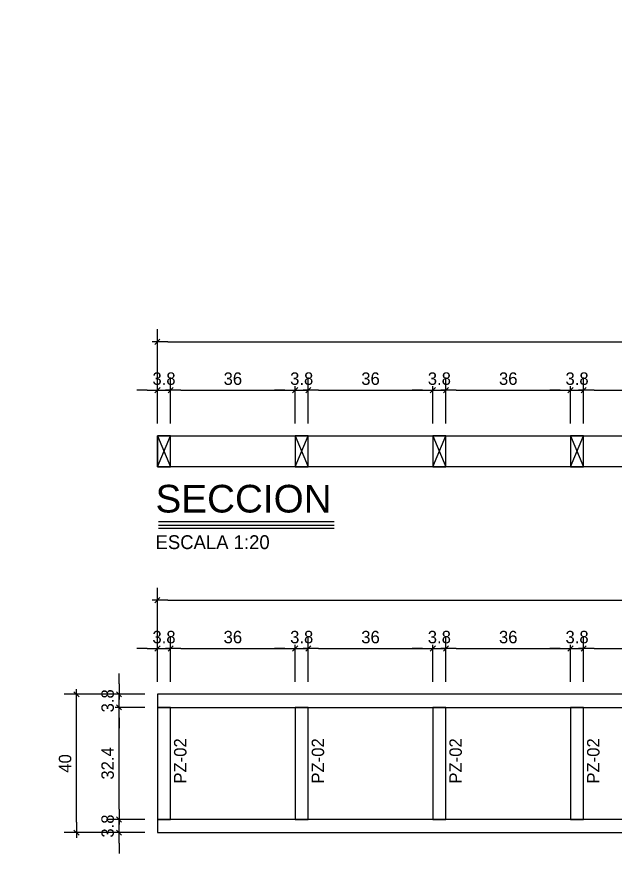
# Model space of a CAD drawing. Header units: millimetres. Extents: x 19458 to 19801, y 4351 to 4752.
# Drawn here: x 19594.69 to 19596.422, y 4507.241 to 4509.701 of the extents above; entities that cross this region are included whole.
import ezdxf
from ezdxf.enums import TextEntityAlignment as Align

# ---------------------------------------------------------------- set-up
doc = ezdxf.new("R2010")
doc.units = ezdxf.units.MM
for name, color, linetype in [('0 @ 0.2', 7, 'Continuous'), ('cotas', 1, 'Continuous'), ('cotas @ 200', 1, 'Continuous'), ('PANELES PARED', 2, 'Continuous'), ('TEXTO @ 0.2', 2, 'Continuous'), ('TEXTOS TITULOS @ 0.2', 3, 'Continuous')]:
    doc.layers.add(name, color=color, linetype=linetype)
doc.styles.add('century gothic', font='GOTHIC.TTF')
doc.styles.add('NOTAS', font='GOTHIC.TTF')
doc.styles.add('SMCtitulos', font='sanss___.ttf')
doc.dimstyles.new('ANOTATIVE 100 SMCONSTRUCCIONES', dxfattribs={"dimscale": 0, "dimtxt": 0.18, "dimasz": 0.15, "dimexe": 0.18, "dimexo": 0.09, "dimgap": 0.1, "dimtad": 1, "dimzin": 0, "dimdsep": 46, "dimtxsty": 'century gothic', "dimblk1": 'FLECHA1', "dimblk2": 'FLECHA1', "dimsah": 1, "dimcen": 0.18, "dimdle": 0.075, "dimclrd": 1, "dimclre": 1, "dimclrt": 2, "dimaunit": 1, "dimadec": 0, "dimazin": 0, "dimtfac": 0.75, "dimtix": 1, "dimtmove": 2, "dimatfit": 3, "dimfxl": 0.09, "dimtvp": 1.5, "dimtfill": 1, "dimtolj": 1, "dimtzin": 0, "dimarcsym": 0})
doc.dimstyles.new('ANOTATIVE CM SMCONSTRUCCIONES', dxfattribs={"dimscale": 0, "dimtxt": 0.18, "dimasz": 0.15, "dimexe": 0.18, "dimexo": 0.18, "dimgap": 0.07, "dimtad": 1, "dimdec": 1, "dimlfac": 100, "dimdsep": 46, "dimtxsty": 'century gothic', "dimblk1": 'FLECHA1', "dimblk2": 'FLECHA1', "dimsah": 1, "dimcen": 0.18, "dimdle": 0.075, "dimclrd": 1, "dimclre": 1, "dimclrt": 2, "dimaunit": 1, "dimadec": 0, "dimazin": 2, "dimtfac": 0.75, "dimtdec": 1, "dimtix": 1, "dimtmove": 2, "dimatfit": 3, "dimfxl": 0.09, "dimtvp": 1.5, "dimtfill": 1, "dimtolj": 1, "dimtzin": 0, "dimarcsym": 0})

# ---------------------------------------------------------------- blocks, each defined once
blk = doc.blocks.new('FLECHA1')
at = {"color": 4}
blk.add_line((-0.246176, -0.248081), (0.248081, 0.25), dxfattribs=at)
at = {"color": 1}
blk.add_line((-1, 0), (0.496162, 0), dxfattribs=at)
blk = doc.blocks.new('*D1758')
at = {"layer": 'cotas', "color": 1, "lineweight": -2, "transparency": 16777216}
for p, q in [((19614.326, 4580.8448), (19614.326, 4610.8448)), ((19597.9836, 4550.8448), (19578.326, 4550.8448)), ((19614.326, 4548.4298), (19614.326, 4550.8448)), ((19597.5339, 4548.4298), (19578.326, 4548.4298)), ((19614.326, 4518.4298), (19614.326, 4488.4298))]:
    blk.add_line(p, q, dxfattribs=at)
at = {"layer": 'Defpoints', "color": 0, "transparency": 16777216}
for p in [(19614.326, 4550.8448), (19615.9836, 4550.8448), (19615.5339, 4548.4298)]:
    blk.add_point(p, dxfattribs=at)
at = {"layer": 'cotas', "color": 1, "lineweight": -2, "transparency": 16777216, "xscale": 30, "yscale": 30, "zscale": 30}
for p, rotation in [((19614.326, 4550.8448), 270), ((19614.326, 4548.4298), 90)]:
    blk.add_blockref('FLECHA1', p, dxfattribs=dict(at, rotation=rotation))
at = {"layer": 'cotas', "color": 2, "transparency": 16777216, "insert": (19575.5307, 4549.6373), "char_height": 36, "attachment_point": 5, "rotation": 90, "style": 'century gothic', "bg_fill": 3, "box_fill_scale": 1.1, "bg_fill_color": 256, "bg_fill_true_color": 13158600, "bg_fill_transparency": 0}
blk.add_mtext('\\A1;2.42', dxfattribs=at)
blk = doc.blocks.new('PL3')
at = {"layer": 'PANELES PARED'}
for points in [[(19461.2244, 4500.8295), (19461.2244, 4500.7915), (19464.0494, 4500.7915), (19464.0494, 4500.8295)], [(19461.2624, 4500.7915), (19461.2244, 4500.7915), (19461.2244, 4500.4675), (19461.2624, 4500.4675)], [(19461.6606, 4500.7915), (19461.6226, 4500.7915), (19461.6226, 4500.4675), (19461.6606, 4500.4675)], [(19462.0587, 4500.7915), (19462.0207, 4500.7915), (19462.0207, 4500.4675), (19462.0587, 4500.4675)], [(19462.4569, 4500.7915), (19462.4189, 4500.7915), (19462.4189, 4500.4675), (19462.4569, 4500.4675)], [(19462.855, 4500.7915), (19462.817, 4500.7915), (19462.817, 4500.4675), (19462.855, 4500.4675)], [(19463.2531, 4500.7915), (19463.2151, 4500.7915), (19463.2151, 4500.4675), (19463.2531, 4500.4675)], [(19463.6513, 4500.7915), (19463.6133, 4500.7915), (19463.6133, 4500.4675), (19463.6513, 4500.4675)], [(19464.0494, 4500.7915), (19464.0114, 4500.7915), (19464.0114, 4500.4675), (19464.0494, 4500.4675)], [(19461.2244, 4500.4675), (19461.2244, 4500.4295), (19464.0494, 4500.4295), (19464.0494, 4500.4675)]]:
    blk.add_lwpolyline(points, close=True, dxfattribs=at)
blk = doc.blocks.new('*D1278')
at = {"color": 1, "lineweight": -2, "transparency": 16777216}
for p, q in [((19594.9851, 4507.4111), (19594.9851, 4507.4411)), ((19595.0601, 4507.3811), (19594.9491, 4507.3811)), ((19594.9851, 4507.3431), (19594.9851, 4507.3811)), ((19595.0601, 4507.3431), (19594.9491, 4507.3431)), ((19594.9851, 4507.3131), (19594.9851, 4507.2831))]:
    blk.add_line(p, q, dxfattribs=at)
at = {"layer": 'Defpoints', "color": 0, "transparency": 16777216}
for p in [(19595.0961, 4507.3811), (19595.0961, 4507.3431)]:
    blk.add_point(p, dxfattribs=at)
at = {"color": 1, "lineweight": -2, "transparency": 16777216, "xscale": 0.03, "yscale": 0.03, "zscale": 0.03}
for p, rotation in [((19594.9851, 4507.3811), 270), ((19594.9851, 4507.3431), 90)]:
    blk.add_blockref('FLECHA1', p, dxfattribs=dict(at, rotation=rotation))
at = {"color": 2, "transparency": 16777216, "insert": (19594.9522, 4507.3621), "char_height": 0.036, "attachment_point": 5, "rotation": 90, "style": 'century gothic', "bg_fill": 3, "box_fill_scale": 1.1, "bg_fill_color": 256, "bg_fill_true_color": 13158600, "bg_fill_transparency": 0}
blk.add_mtext('\\A1;3.8', dxfattribs=at)
at = {"layer": 'Defpoints', "color": 0, "transparency": 16777216}
blk.add_point((19594.9851, 4507.3811), dxfattribs=at)
blk = doc.blocks.new('*D1279')
at = {"color": 1, "lineweight": -2, "transparency": 16777216}
for p, q in [((19595.0601, 4507.7051), (19594.9491, 4507.7051)), ((19594.9851, 4507.4111), (19594.9851, 4507.6751)), ((19595.0601, 4507.3811), (19594.9491, 4507.3811))]:
    blk.add_line(p, q, dxfattribs=at)
at = {"layer": 'Defpoints', "color": 0, "transparency": 16777216}
for p in [(19594.9851, 4507.7051), (19595.0961, 4507.7051), (19595.0961, 4507.3811)]:
    blk.add_point(p, dxfattribs=at)
at = {"color": 1, "lineweight": -2, "transparency": 16777216, "xscale": 0.03, "yscale": 0.03, "zscale": 0.03}
for p, rotation in [((19594.9851, 4507.7051), 90), ((19594.9851, 4507.3811), 270)]:
    blk.add_blockref('FLECHA1', p, dxfattribs=dict(at, rotation=rotation))
at = {"color": 2, "transparency": 16777216, "insert": (19594.9522, 4507.5431), "char_height": 0.036, "attachment_point": 5, "rotation": 90, "style": 'century gothic', "bg_fill": 3, "box_fill_scale": 1.1, "bg_fill_color": 256, "bg_fill_true_color": 13158600, "bg_fill_transparency": 0}
blk.add_mtext('\\A1;32.4', dxfattribs=at)
blk = doc.blocks.new('*D1280')
at = {"color": 1, "lineweight": -2, "transparency": 16777216}
for p, q in [((19594.9851, 4507.7731), (19594.9851, 4507.8031)), ((19595.0601, 4507.7431), (19594.9491, 4507.7431)), ((19594.9851, 4507.7051), (19594.9851, 4507.7431)), ((19595.0601, 4507.7051), (19594.9491, 4507.7051)), ((19594.9851, 4507.6751), (19594.9851, 4507.6451))]:
    blk.add_line(p, q, dxfattribs=at)
at = {"layer": 'Defpoints', "color": 0, "transparency": 16777216}
for p in [(19595.0961, 4507.7431), (19595.0961, 4507.7051)]:
    blk.add_point(p, dxfattribs=at)
at = {"color": 1, "lineweight": -2, "transparency": 16777216, "xscale": 0.03, "yscale": 0.03, "zscale": 0.03}
for p, rotation in [((19594.9851, 4507.7431), 270), ((19594.9851, 4507.7051), 90)]:
    blk.add_blockref('FLECHA1', p, dxfattribs=dict(at, rotation=rotation))
at = {"color": 2, "transparency": 16777216, "insert": (19594.9522, 4507.7241), "char_height": 0.036, "attachment_point": 5, "rotation": 90, "style": 'century gothic', "bg_fill": 3, "box_fill_scale": 1.1, "bg_fill_color": 256, "bg_fill_true_color": 13158600, "bg_fill_transparency": 0}
blk.add_mtext('\\A1;3.8', dxfattribs=at)
at = {"layer": 'Defpoints', "color": 0, "transparency": 16777216}
blk.add_point((19594.9851, 4507.7431), dxfattribs=at)
blk = doc.blocks.new('*D1281')
at = {"color": 1, "lineweight": -2, "transparency": 16777216}
for p, q in [((19595.0601, 4507.7431), (19594.826, 4507.7431)), ((19594.862, 4507.3731), (19594.862, 4507.7131)), ((19595.0601, 4507.3431), (19594.826, 4507.3431))]:
    blk.add_line(p, q, dxfattribs=at)
at = {"layer": 'Defpoints', "color": 0, "transparency": 16777216}
for p in [(19594.862, 4507.7431), (19595.0961, 4507.7431), (19595.0961, 4507.3431)]:
    blk.add_point(p, dxfattribs=at)
at = {"color": 1, "lineweight": -2, "transparency": 16777216, "xscale": 0.03, "yscale": 0.03, "zscale": 0.03}
for p, rotation in [((19594.862, 4507.7431), 90), ((19594.862, 4507.3431), 270)]:
    blk.add_blockref('FLECHA1', p, dxfattribs=dict(at, rotation=rotation))
at = {"color": 2, "transparency": 16777216, "insert": (19594.8291, 4507.5431), "char_height": 0.036, "attachment_point": 5, "rotation": 90, "style": 'century gothic', "bg_fill": 3, "box_fill_scale": 1.1, "bg_fill_color": 256, "bg_fill_true_color": 13158600, "bg_fill_transparency": 0}
blk.add_mtext('\\A1;40', dxfattribs=at)
blk = doc.blocks.new('*D1282')
at = {"color": 1, "lineweight": -2, "transparency": 16777216}
for p, q in [((19595.0961, 4507.7791), (19595.0961, 4507.9113)), ((19595.1341, 4507.7791), (19595.1341, 4507.9113)), ((19595.0661, 4507.8753), (19595.0361, 4507.8753)), ((19595.0961, 4507.8753), (19595.1341, 4507.8753)), ((19595.1641, 4507.8753), (19595.1941, 4507.8753))]:
    blk.add_line(p, q, dxfattribs=at)
at = {"layer": 'Defpoints', "color": 0, "transparency": 16777216}
for p in [(19595.0961, 4507.7431), (19595.1341, 4507.7431)]:
    blk.add_point(p, dxfattribs=at)
at = {"color": 1, "lineweight": -2, "transparency": 16777216, "xscale": 0.03, "yscale": 0.03, "zscale": 0.03}
blk.add_blockref('FLECHA1', (19595.0961, 4507.8753), dxfattribs=at)
at = {"color": 1, "lineweight": -2, "transparency": 16777216, "xscale": 0.03, "yscale": 0.03, "zscale": 0.03, "rotation": 180}
blk.add_blockref('FLECHA1', (19595.1341, 4507.8753), dxfattribs=at)
at = {"color": 2, "transparency": 16777216, "insert": (19595.1151, 4507.9082), "char_height": 0.036, "attachment_point": 5, "style": 'century gothic', "bg_fill": 3, "box_fill_scale": 1.1, "bg_fill_color": 256, "bg_fill_true_color": 13158600, "bg_fill_transparency": 0}
blk.add_mtext('\\A1;3.8', dxfattribs=at)
at = {"layer": 'Defpoints', "color": 0, "transparency": 16777216}
blk.add_point((19595.1341, 4507.8753), dxfattribs=at)
blk = doc.blocks.new('*D1284')
at = {"color": 1, "lineweight": -2, "transparency": 16777216}
for p, q in [((19595.0961, 4507.7791), (19595.0961, 4508.051)), ((19597.9211, 4507.7791), (19597.9211, 4508.051)), ((19595.1261, 4508.015), (19597.8911, 4508.015))]:
    blk.add_line(p, q, dxfattribs=at)
at = {"layer": 'Defpoints', "color": 0, "transparency": 16777216}
for p in [(19597.9211, 4508.015), (19595.0961, 4507.7431), (19597.9211, 4507.7431)]:
    blk.add_point(p, dxfattribs=at)
at = {"color": 1, "lineweight": -2, "transparency": 16777216, "xscale": 0.03, "yscale": 0.03, "zscale": 0.03, "rotation": 180}
blk.add_blockref('FLECHA1', (19595.0961, 4508.015), dxfattribs=at)
at = {"color": 1, "lineweight": -2, "transparency": 16777216, "xscale": 0.03, "yscale": 0.03, "zscale": 0.03}
blk.add_blockref('FLECHA1', (19597.9211, 4508.015), dxfattribs=at)
at = {"color": 2, "transparency": 16777216, "insert": (19596.5086, 4508.0479), "char_height": 0.036, "attachment_point": 5, "style": 'century gothic', "bg_fill": 3, "box_fill_scale": 1.1, "bg_fill_color": 256, "bg_fill_true_color": 13158600, "bg_fill_transparency": 0}
blk.add_mtext('\\A1;282.5', dxfattribs=at)
blk = doc.blocks.new('*D1290')
at = {"color": 1, "lineweight": -2, "transparency": 16777216}
for p, q in [((19595.1341, 4507.7791), (19595.1341, 4507.9113)), ((19595.4943, 4507.7791), (19595.4943, 4507.9113)), ((19595.1641, 4507.8753), (19595.4643, 4507.8753))]:
    blk.add_line(p, q, dxfattribs=at)
at = {"layer": 'Defpoints', "color": 0, "transparency": 16777216}
for p in [(19595.4943, 4507.8753), (19595.1341, 4507.7431), (19595.4943, 4507.7431)]:
    blk.add_point(p, dxfattribs=at)
at = {"color": 1, "lineweight": -2, "transparency": 16777216, "xscale": 0.03, "yscale": 0.03, "zscale": 0.03, "rotation": 180}
blk.add_blockref('FLECHA1', (19595.1341, 4507.8753), dxfattribs=at)
at = {"color": 1, "lineweight": -2, "transparency": 16777216, "xscale": 0.03, "yscale": 0.03, "zscale": 0.03}
blk.add_blockref('FLECHA1', (19595.4943, 4507.8753), dxfattribs=at)
at = {"color": 2, "transparency": 16777216, "insert": (19595.3142, 4507.9082), "char_height": 0.036, "attachment_point": 5, "style": 'century gothic', "bg_fill": 3, "box_fill_scale": 1.1, "bg_fill_color": 256, "bg_fill_true_color": 13158600, "bg_fill_transparency": 0}
blk.add_mtext('\\A1;36', dxfattribs=at)
blk = doc.blocks.new('*D1291')
at = {"color": 1, "lineweight": -2, "transparency": 16777216}
for p, q in [((19595.4943, 4507.7791), (19595.4943, 4507.9113)), ((19595.5323, 4507.7791), (19595.5323, 4507.9113)), ((19595.4643, 4507.8753), (19595.4343, 4507.8753)), ((19595.4943, 4507.8753), (19595.5323, 4507.8753)), ((19595.5623, 4507.8753), (19595.5923, 4507.8753))]:
    blk.add_line(p, q, dxfattribs=at)
at = {"layer": 'Defpoints', "color": 0, "transparency": 16777216}
for p in [(19595.4943, 4507.7431), (19595.5323, 4507.7431)]:
    blk.add_point(p, dxfattribs=at)
at = {"color": 1, "lineweight": -2, "transparency": 16777216, "xscale": 0.03, "yscale": 0.03, "zscale": 0.03}
blk.add_blockref('FLECHA1', (19595.4943, 4507.8753), dxfattribs=at)
at = {"color": 1, "lineweight": -2, "transparency": 16777216, "xscale": 0.03, "yscale": 0.03, "zscale": 0.03, "rotation": 180}
blk.add_blockref('FLECHA1', (19595.5323, 4507.8753), dxfattribs=at)
at = {"color": 2, "transparency": 16777216, "insert": (19595.5133, 4507.9082), "char_height": 0.036, "attachment_point": 5, "style": 'century gothic', "bg_fill": 3, "box_fill_scale": 1.1, "bg_fill_color": 256, "bg_fill_true_color": 13158600, "bg_fill_transparency": 0}
blk.add_mtext('\\A1;3.8', dxfattribs=at)
at = {"layer": 'Defpoints', "color": 0, "transparency": 16777216}
blk.add_point((19595.5323, 4507.8753), dxfattribs=at)
blk = doc.blocks.new('*D1292')
at = {"color": 1, "lineweight": -2, "transparency": 16777216}
for p, q in [((19595.5323, 4507.7791), (19595.5323, 4507.9113)), ((19595.8924, 4507.7791), (19595.8924, 4507.9113)), ((19595.5623, 4507.8753), (19595.8624, 4507.8753))]:
    blk.add_line(p, q, dxfattribs=at)
at = {"layer": 'Defpoints', "color": 0, "transparency": 16777216}
for p in [(19595.8924, 4507.8753), (19595.5323, 4507.7431), (19595.8924, 4507.7431)]:
    blk.add_point(p, dxfattribs=at)
at = {"color": 1, "lineweight": -2, "transparency": 16777216, "xscale": 0.03, "yscale": 0.03, "zscale": 0.03, "rotation": 180}
blk.add_blockref('FLECHA1', (19595.5323, 4507.8753), dxfattribs=at)
at = {"color": 1, "lineweight": -2, "transparency": 16777216, "xscale": 0.03, "yscale": 0.03, "zscale": 0.03}
blk.add_blockref('FLECHA1', (19595.8924, 4507.8753), dxfattribs=at)
at = {"color": 2, "transparency": 16777216, "insert": (19595.7123, 4507.9082), "char_height": 0.036, "attachment_point": 5, "style": 'century gothic', "bg_fill": 3, "box_fill_scale": 1.1, "bg_fill_color": 256, "bg_fill_true_color": 13158600, "bg_fill_transparency": 0}
blk.add_mtext('\\A1;36', dxfattribs=at)
blk = doc.blocks.new('*D1293')
at = {"color": 1, "lineweight": -2, "transparency": 16777216}
for p, q in [((19595.8924, 4507.7791), (19595.8924, 4507.9113)), ((19595.9304, 4507.7791), (19595.9304, 4507.9113)), ((19595.8624, 4507.8753), (19595.8324, 4507.8753)), ((19595.8924, 4507.8753), (19595.9304, 4507.8753)), ((19595.9604, 4507.8753), (19595.9904, 4507.8753))]:
    blk.add_line(p, q, dxfattribs=at)
at = {"layer": 'Defpoints', "color": 0, "transparency": 16777216}
for p in [(19595.8924, 4507.7431), (19595.9304, 4507.7431)]:
    blk.add_point(p, dxfattribs=at)
at = {"color": 1, "lineweight": -2, "transparency": 16777216, "xscale": 0.03, "yscale": 0.03, "zscale": 0.03}
blk.add_blockref('FLECHA1', (19595.8924, 4507.8753), dxfattribs=at)
at = {"color": 1, "lineweight": -2, "transparency": 16777216, "xscale": 0.03, "yscale": 0.03, "zscale": 0.03, "rotation": 180}
blk.add_blockref('FLECHA1', (19595.9304, 4507.8753), dxfattribs=at)
at = {"color": 2, "transparency": 16777216, "insert": (19595.9114, 4507.9082), "char_height": 0.036, "attachment_point": 5, "style": 'century gothic', "bg_fill": 3, "box_fill_scale": 1.1, "bg_fill_color": 256, "bg_fill_true_color": 13158600, "bg_fill_transparency": 0}
blk.add_mtext('\\A1;3.8', dxfattribs=at)
at = {"layer": 'Defpoints', "color": 0, "transparency": 16777216}
blk.add_point((19595.9304, 4507.8753), dxfattribs=at)
blk = doc.blocks.new('*D1294')
at = {"color": 1, "lineweight": -2, "transparency": 16777216}
for p, q in [((19595.9304, 4507.7791), (19595.9304, 4507.9113)), ((19596.2906, 4507.7791), (19596.2906, 4507.9113)), ((19595.9604, 4507.8753), (19596.2606, 4507.8753))]:
    blk.add_line(p, q, dxfattribs=at)
at = {"layer": 'Defpoints', "color": 0, "transparency": 16777216}
for p in [(19596.2906, 4507.8753), (19595.9304, 4507.7431), (19596.2906, 4507.7431)]:
    blk.add_point(p, dxfattribs=at)
at = {"color": 1, "lineweight": -2, "transparency": 16777216, "xscale": 0.03, "yscale": 0.03, "zscale": 0.03, "rotation": 180}
blk.add_blockref('FLECHA1', (19595.9304, 4507.8753), dxfattribs=at)
at = {"color": 1, "lineweight": -2, "transparency": 16777216, "xscale": 0.03, "yscale": 0.03, "zscale": 0.03}
blk.add_blockref('FLECHA1', (19596.2906, 4507.8753), dxfattribs=at)
at = {"color": 2, "transparency": 16777216, "insert": (19596.1105, 4507.9082), "char_height": 0.036, "attachment_point": 5, "style": 'century gothic', "bg_fill": 3, "box_fill_scale": 1.1, "bg_fill_color": 256, "bg_fill_true_color": 13158600, "bg_fill_transparency": 0}
blk.add_mtext('\\A1;36', dxfattribs=at)
blk = doc.blocks.new('*D1295')
at = {"color": 1, "lineweight": -2, "transparency": 16777216}
for p, q in [((19596.2906, 4507.7791), (19596.2906, 4507.9113)), ((19596.3286, 4507.7791), (19596.3286, 4507.9113)), ((19596.2606, 4507.8753), (19596.2306, 4507.8753)), ((19596.2906, 4507.8753), (19596.3286, 4507.8753)), ((19596.3586, 4507.8753), (19596.3886, 4507.8753))]:
    blk.add_line(p, q, dxfattribs=at)
at = {"layer": 'Defpoints', "color": 0, "transparency": 16777216}
for p in [(19596.2906, 4507.7431), (19596.3286, 4507.7431)]:
    blk.add_point(p, dxfattribs=at)
at = {"color": 1, "lineweight": -2, "transparency": 16777216, "xscale": 0.03, "yscale": 0.03, "zscale": 0.03}
blk.add_blockref('FLECHA1', (19596.2906, 4507.8753), dxfattribs=at)
at = {"color": 1, "lineweight": -2, "transparency": 16777216, "xscale": 0.03, "yscale": 0.03, "zscale": 0.03, "rotation": 180}
blk.add_blockref('FLECHA1', (19596.3286, 4507.8753), dxfattribs=at)
at = {"color": 2, "transparency": 16777216, "insert": (19596.3096, 4507.9082), "char_height": 0.036, "attachment_point": 5, "style": 'century gothic', "bg_fill": 3, "box_fill_scale": 1.1, "bg_fill_color": 256, "bg_fill_true_color": 13158600, "bg_fill_transparency": 0}
blk.add_mtext('\\A1;3.8', dxfattribs=at)
at = {"layer": 'Defpoints', "color": 0, "transparency": 16777216}
blk.add_point((19596.3286, 4507.8753), dxfattribs=at)
blk = doc.blocks.new('*D1296')
at = {"color": 1, "lineweight": -2, "transparency": 16777216}
for p, q in [((19596.3286, 4507.7791), (19596.3286, 4507.9113)), ((19596.6887, 4507.7791), (19596.6887, 4507.9113)), ((19596.3586, 4507.8753), (19596.6587, 4507.8753))]:
    blk.add_line(p, q, dxfattribs=at)
at = {"layer": 'Defpoints', "color": 0, "transparency": 16777216}
for p in [(19596.6887, 4507.8753), (19596.3286, 4507.7431), (19596.6887, 4507.7431)]:
    blk.add_point(p, dxfattribs=at)
at = {"color": 1, "lineweight": -2, "transparency": 16777216, "xscale": 0.03, "yscale": 0.03, "zscale": 0.03, "rotation": 180}
blk.add_blockref('FLECHA1', (19596.3286, 4507.8753), dxfattribs=at)
at = {"color": 1, "lineweight": -2, "transparency": 16777216, "xscale": 0.03, "yscale": 0.03, "zscale": 0.03}
blk.add_blockref('FLECHA1', (19596.6887, 4507.8753), dxfattribs=at)
at = {"color": 2, "transparency": 16777216, "insert": (19596.5086, 4507.9082), "char_height": 0.036, "attachment_point": 5, "style": 'century gothic', "bg_fill": 3, "box_fill_scale": 1.1, "bg_fill_color": 256, "bg_fill_true_color": 13158600, "bg_fill_transparency": 0}
blk.add_mtext('\\A1;36', dxfattribs=at)
blk = doc.blocks.new('PZ1')
at = {"layer": 'PANELES PARED'}
for p, q in [((19503.9863, 4507.8495), (19504.0243, 4507.7595)), ((19503.9863, 4507.7595), (19504.0243, 4507.8495))]:
    blk.add_line(p, q, dxfattribs=at)
blk.add_lwpolyline([(19503.9863, 4507.7595), (19504.0243, 4507.7595), (19504.0243, 4507.8495), (19503.9863, 4507.8495)], close=True, dxfattribs=at)
blk = doc.blocks.new('*U14')
at = {"color": 2}
blk.add_line((0, 0.052), (2.541, 0.052), dxfattribs=at)
at = {"color": 250}
blk.add_line((0, 0), (2.541, 0), dxfattribs=at)
at = {"color": 7}
blk.add_line((0, -0.047), (2.541, -0.047), dxfattribs=at)
at = {"color": 0, "linetype": 'ByBlock', "lineweight": -2, "style": 'NOTAS'}
for tag, p in [('1TITLE', (0.027, 1.014)), ('2TITLE', (-0.043, 0.181))]:
    blk.add_attdef(tag, p, '', height=0.3, dxfattribs=at)
blk.add_attdef('SCALE', text='', height=0.18, dxfattribs=at).set_placement((-0.043, -0.148), align=Align.TOP_LEFT)
blk = doc.blocks.new('*D1344')
at = {"color": 1, "lineweight": -2, "transparency": 16777216}
for p, q in [((19595.0961, 4508.5262), (19595.0961, 4508.6584)), ((19595.1341, 4508.5262), (19595.1341, 4508.6584)), ((19595.0661, 4508.6224), (19595.0361, 4508.6224)), ((19595.0961, 4508.6224), (19595.1341, 4508.6224)), ((19595.1641, 4508.6224), (19595.1941, 4508.6224))]:
    blk.add_line(p, q, dxfattribs=at)
at = {"layer": 'Defpoints', "color": 0, "transparency": 16777216}
for p in [(19595.0961, 4508.4902), (19595.1341, 4508.4902)]:
    blk.add_point(p, dxfattribs=at)
at = {"color": 1, "lineweight": -2, "transparency": 16777216, "xscale": 0.03, "yscale": 0.03, "zscale": 0.03}
blk.add_blockref('FLECHA1', (19595.0961, 4508.6224), dxfattribs=at)
at = {"color": 1, "lineweight": -2, "transparency": 16777216, "xscale": 0.03, "yscale": 0.03, "zscale": 0.03, "rotation": 180}
blk.add_blockref('FLECHA1', (19595.1341, 4508.6224), dxfattribs=at)
at = {"color": 2, "transparency": 16777216, "insert": (19595.1151, 4508.6553), "char_height": 0.036, "attachment_point": 5, "style": 'century gothic', "bg_fill": 3, "box_fill_scale": 1.1, "bg_fill_color": 256, "bg_fill_true_color": 13158600, "bg_fill_transparency": 0}
blk.add_mtext('\\A1;3.8', dxfattribs=at)
at = {"layer": 'Defpoints', "color": 0, "transparency": 16777216}
blk.add_point((19595.1341, 4508.6224), dxfattribs=at)
blk = doc.blocks.new('*D1345')
at = {"color": 1, "lineweight": -2, "transparency": 16777216}
for p, q in [((19595.0961, 4508.5262), (19595.0961, 4508.7981)), ((19597.9211, 4508.5262), (19597.9211, 4508.7981)), ((19595.1261, 4508.7621), (19597.8911, 4508.7621))]:
    blk.add_line(p, q, dxfattribs=at)
at = {"layer": 'Defpoints', "color": 0, "transparency": 16777216}
for p in [(19597.9211, 4508.7621), (19595.0961, 4508.4902), (19597.9211, 4508.4902)]:
    blk.add_point(p, dxfattribs=at)
at = {"color": 1, "lineweight": -2, "transparency": 16777216, "xscale": 0.03, "yscale": 0.03, "zscale": 0.03, "rotation": 180}
blk.add_blockref('FLECHA1', (19595.0961, 4508.7621), dxfattribs=at)
at = {"color": 1, "lineweight": -2, "transparency": 16777216, "xscale": 0.03, "yscale": 0.03, "zscale": 0.03}
blk.add_blockref('FLECHA1', (19597.9211, 4508.7621), dxfattribs=at)
at = {"color": 2, "transparency": 16777216, "insert": (19596.5086, 4508.795), "char_height": 0.036, "attachment_point": 5, "style": 'century gothic', "bg_fill": 3, "box_fill_scale": 1.1, "bg_fill_color": 256, "bg_fill_true_color": 13158600, "bg_fill_transparency": 0}
blk.add_mtext('\\A1;282.5', dxfattribs=at)
blk = doc.blocks.new('*D1347')
at = {"color": 1, "lineweight": -2, "transparency": 16777216}
for p, q in [((19595.1341, 4508.5262), (19595.1341, 4508.6584)), ((19595.4943, 4508.5262), (19595.4943, 4508.6584)), ((19595.1641, 4508.6224), (19595.4643, 4508.6224))]:
    blk.add_line(p, q, dxfattribs=at)
at = {"layer": 'Defpoints', "color": 0, "transparency": 16777216}
for p in [(19595.4943, 4508.6224), (19595.1341, 4508.4902), (19595.4943, 4508.4902)]:
    blk.add_point(p, dxfattribs=at)
at = {"color": 1, "lineweight": -2, "transparency": 16777216, "xscale": 0.03, "yscale": 0.03, "zscale": 0.03, "rotation": 180}
blk.add_blockref('FLECHA1', (19595.1341, 4508.6224), dxfattribs=at)
at = {"color": 1, "lineweight": -2, "transparency": 16777216, "xscale": 0.03, "yscale": 0.03, "zscale": 0.03}
blk.add_blockref('FLECHA1', (19595.4943, 4508.6224), dxfattribs=at)
at = {"color": 2, "transparency": 16777216, "insert": (19595.3142, 4508.6553), "char_height": 0.036, "attachment_point": 5, "style": 'century gothic', "bg_fill": 3, "box_fill_scale": 1.1, "bg_fill_color": 256, "bg_fill_true_color": 13158600, "bg_fill_transparency": 0}
blk.add_mtext('\\A1;36', dxfattribs=at)
blk = doc.blocks.new('*D1348')
at = {"color": 1, "lineweight": -2, "transparency": 16777216}
for p, q in [((19595.4943, 4508.5262), (19595.4943, 4508.6584)), ((19595.5323, 4508.5262), (19595.5323, 4508.6584)), ((19595.4643, 4508.6224), (19595.4343, 4508.6224)), ((19595.4943, 4508.6224), (19595.5323, 4508.6224)), ((19595.5623, 4508.6224), (19595.5923, 4508.6224))]:
    blk.add_line(p, q, dxfattribs=at)
at = {"layer": 'Defpoints', "color": 0, "transparency": 16777216}
for p in [(19595.4943, 4508.4902), (19595.5323, 4508.4902)]:
    blk.add_point(p, dxfattribs=at)
at = {"color": 1, "lineweight": -2, "transparency": 16777216, "xscale": 0.03, "yscale": 0.03, "zscale": 0.03}
blk.add_blockref('FLECHA1', (19595.4943, 4508.6224), dxfattribs=at)
at = {"color": 1, "lineweight": -2, "transparency": 16777216, "xscale": 0.03, "yscale": 0.03, "zscale": 0.03, "rotation": 180}
blk.add_blockref('FLECHA1', (19595.5323, 4508.6224), dxfattribs=at)
at = {"color": 2, "transparency": 16777216, "insert": (19595.5133, 4508.6553), "char_height": 0.036, "attachment_point": 5, "style": 'century gothic', "bg_fill": 3, "box_fill_scale": 1.1, "bg_fill_color": 256, "bg_fill_true_color": 13158600, "bg_fill_transparency": 0}
blk.add_mtext('\\A1;3.8', dxfattribs=at)
at = {"layer": 'Defpoints', "color": 0, "transparency": 16777216}
blk.add_point((19595.5323, 4508.6224), dxfattribs=at)
blk = doc.blocks.new('*D1349')
at = {"color": 1, "lineweight": -2, "transparency": 16777216}
for p, q in [((19595.5323, 4508.5262), (19595.5323, 4508.6584)), ((19595.8924, 4508.5262), (19595.8924, 4508.6584)), ((19595.5623, 4508.6224), (19595.8624, 4508.6224))]:
    blk.add_line(p, q, dxfattribs=at)
at = {"layer": 'Defpoints', "color": 0, "transparency": 16777216}
for p in [(19595.8924, 4508.6224), (19595.5323, 4508.4902), (19595.8924, 4508.4902)]:
    blk.add_point(p, dxfattribs=at)
at = {"color": 1, "lineweight": -2, "transparency": 16777216, "xscale": 0.03, "yscale": 0.03, "zscale": 0.03, "rotation": 180}
blk.add_blockref('FLECHA1', (19595.5323, 4508.6224), dxfattribs=at)
at = {"color": 1, "lineweight": -2, "transparency": 16777216, "xscale": 0.03, "yscale": 0.03, "zscale": 0.03}
blk.add_blockref('FLECHA1', (19595.8924, 4508.6224), dxfattribs=at)
at = {"color": 2, "transparency": 16777216, "insert": (19595.7123, 4508.6553), "char_height": 0.036, "attachment_point": 5, "style": 'century gothic', "bg_fill": 3, "box_fill_scale": 1.1, "bg_fill_color": 256, "bg_fill_true_color": 13158600, "bg_fill_transparency": 0}
blk.add_mtext('\\A1;36', dxfattribs=at)
blk = doc.blocks.new('*D1350')
at = {"color": 1, "lineweight": -2, "transparency": 16777216}
for p, q in [((19595.8924, 4508.5262), (19595.8924, 4508.6584)), ((19595.9304, 4508.5262), (19595.9304, 4508.6584)), ((19595.8624, 4508.6224), (19595.8324, 4508.6224)), ((19595.8924, 4508.6224), (19595.9304, 4508.6224)), ((19595.9604, 4508.6224), (19595.9904, 4508.6224))]:
    blk.add_line(p, q, dxfattribs=at)
at = {"layer": 'Defpoints', "color": 0, "transparency": 16777216}
for p in [(19595.8924, 4508.4902), (19595.9304, 4508.4902)]:
    blk.add_point(p, dxfattribs=at)
at = {"color": 1, "lineweight": -2, "transparency": 16777216, "xscale": 0.03, "yscale": 0.03, "zscale": 0.03}
blk.add_blockref('FLECHA1', (19595.8924, 4508.6224), dxfattribs=at)
at = {"color": 1, "lineweight": -2, "transparency": 16777216, "xscale": 0.03, "yscale": 0.03, "zscale": 0.03, "rotation": 180}
blk.add_blockref('FLECHA1', (19595.9304, 4508.6224), dxfattribs=at)
at = {"color": 2, "transparency": 16777216, "insert": (19595.9114, 4508.6553), "char_height": 0.036, "attachment_point": 5, "style": 'century gothic', "bg_fill": 3, "box_fill_scale": 1.1, "bg_fill_color": 256, "bg_fill_true_color": 13158600, "bg_fill_transparency": 0}
blk.add_mtext('\\A1;3.8', dxfattribs=at)
at = {"layer": 'Defpoints', "color": 0, "transparency": 16777216}
blk.add_point((19595.9304, 4508.6224), dxfattribs=at)
blk = doc.blocks.new('*D1351')
at = {"color": 1, "lineweight": -2, "transparency": 16777216}
for p, q in [((19595.9304, 4508.5262), (19595.9304, 4508.6584)), ((19596.2906, 4508.5262), (19596.2906, 4508.6584)), ((19595.9604, 4508.6224), (19596.2606, 4508.6224))]:
    blk.add_line(p, q, dxfattribs=at)
at = {"layer": 'Defpoints', "color": 0, "transparency": 16777216}
for p in [(19596.2906, 4508.6224), (19595.9304, 4508.4902), (19596.2906, 4508.4902)]:
    blk.add_point(p, dxfattribs=at)
at = {"color": 1, "lineweight": -2, "transparency": 16777216, "xscale": 0.03, "yscale": 0.03, "zscale": 0.03, "rotation": 180}
blk.add_blockref('FLECHA1', (19595.9304, 4508.6224), dxfattribs=at)
at = {"color": 1, "lineweight": -2, "transparency": 16777216, "xscale": 0.03, "yscale": 0.03, "zscale": 0.03}
blk.add_blockref('FLECHA1', (19596.2906, 4508.6224), dxfattribs=at)
at = {"color": 2, "transparency": 16777216, "insert": (19596.1105, 4508.6553), "char_height": 0.036, "attachment_point": 5, "style": 'century gothic', "bg_fill": 3, "box_fill_scale": 1.1, "bg_fill_color": 256, "bg_fill_true_color": 13158600, "bg_fill_transparency": 0}
blk.add_mtext('\\A1;36', dxfattribs=at)
blk = doc.blocks.new('*D1352')
at = {"color": 1, "lineweight": -2, "transparency": 16777216}
for p, q in [((19596.2906, 4508.5262), (19596.2906, 4508.6584)), ((19596.3286, 4508.5262), (19596.3286, 4508.6584)), ((19596.2606, 4508.6224), (19596.2306, 4508.6224)), ((19596.2906, 4508.6224), (19596.3286, 4508.6224)), ((19596.3586, 4508.6224), (19596.3886, 4508.6224))]:
    blk.add_line(p, q, dxfattribs=at)
at = {"layer": 'Defpoints', "color": 0, "transparency": 16777216}
for p in [(19596.2906, 4508.4902), (19596.3286, 4508.4902)]:
    blk.add_point(p, dxfattribs=at)
at = {"color": 1, "lineweight": -2, "transparency": 16777216, "xscale": 0.03, "yscale": 0.03, "zscale": 0.03}
blk.add_blockref('FLECHA1', (19596.2906, 4508.6224), dxfattribs=at)
at = {"color": 1, "lineweight": -2, "transparency": 16777216, "xscale": 0.03, "yscale": 0.03, "zscale": 0.03, "rotation": 180}
blk.add_blockref('FLECHA1', (19596.3286, 4508.6224), dxfattribs=at)
at = {"color": 2, "transparency": 16777216, "insert": (19596.3096, 4508.6553), "char_height": 0.036, "attachment_point": 5, "style": 'century gothic', "bg_fill": 3, "box_fill_scale": 1.1, "bg_fill_color": 256, "bg_fill_true_color": 13158600, "bg_fill_transparency": 0}
blk.add_mtext('\\A1;3.8', dxfattribs=at)
at = {"layer": 'Defpoints', "color": 0, "transparency": 16777216}
blk.add_point((19596.3286, 4508.6224), dxfattribs=at)
blk = doc.blocks.new('*D1353')
at = {"color": 1, "lineweight": -2, "transparency": 16777216}
for p, q in [((19596.3286, 4508.5262), (19596.3286, 4508.6584)), ((19596.6887, 4508.5262), (19596.6887, 4508.6584)), ((19596.3586, 4508.6224), (19596.6587, 4508.6224))]:
    blk.add_line(p, q, dxfattribs=at)
at = {"layer": 'Defpoints', "color": 0, "transparency": 16777216}
for p in [(19596.6887, 4508.6224), (19596.3286, 4508.4902), (19596.6887, 4508.4902)]:
    blk.add_point(p, dxfattribs=at)
at = {"color": 1, "lineweight": -2, "transparency": 16777216, "xscale": 0.03, "yscale": 0.03, "zscale": 0.03, "rotation": 180}
blk.add_blockref('FLECHA1', (19596.3286, 4508.6224), dxfattribs=at)
at = {"color": 1, "lineweight": -2, "transparency": 16777216, "xscale": 0.03, "yscale": 0.03, "zscale": 0.03}
blk.add_blockref('FLECHA1', (19596.6887, 4508.6224), dxfattribs=at)
at = {"color": 2, "transparency": 16777216, "insert": (19596.5086, 4508.6553), "char_height": 0.036, "attachment_point": 5, "style": 'century gothic', "bg_fill": 3, "box_fill_scale": 1.1, "bg_fill_color": 256, "bg_fill_true_color": 13158600, "bg_fill_transparency": 0}
blk.add_mtext('\\A1;36', dxfattribs=at)
blk = doc.blocks.new('*U1906')
at = {"layer": 'cotas @ 200'}
dim = blk.add_linear_dim(base=(19614.3260382735, 4550.8448237801), p1=(19615.5338597089, 4548.4298237801), p2=(19615.9836080801, 4550.8448237801), angle=90, dimstyle='ANOTATIVE 100 SMCONSTRUCCIONES', override={"dimscale": 200, "dimtix": 1, "dimtofl": 1, "dimtmove": 1, "dimatfit": 1}, dxfattribs=at)
dim.commit()
dim.dimension.update_dxf_attribs({"geometry": '*D1758', "text_midpoint": (19575.5306609792, 4549.6373237801)})

msp = doc.modelspace()

# ---------------------------------------------------------------- block references
at = {"layer": 'cotas'}
msp.add_blockref('*U1906', (0, 0), dxfattribs=at)

# ---------------------------------------------------------------- next in the draw order: linework, layer by layer
at = {"layer": 'PANELES PARED'}
msp.add_lwpolyline([(19595.0961, 4508.4902), (19597.9211, 4508.4902), (19597.9211, 4508.4002), (19595.0961, 4508.4002)], close=True, dxfattribs=at)

# ---------------------------------------------------------------- next in the draw order: block references
for name, p in [('PZ1', (91.1098, 0.6408)), ('PZ1', (91.508, 0.6408)), ('PZ1', (91.9061, 0.6408)), ('PZ1', (92.3043, 0.6408)), ('PL3', (133.8717, 6.9136))]:
    msp.add_blockref(name, p)
at = {"layer": 'TEXTOS TITULOS @ 0.2'}
ref = msp.add_blockref('*U14', (19595.0992, 4508.2323), dxfattribs=dict(at, xscale=0.2, yscale=0.2, zscale=0.2))
ref.add_attrib('2TITLE', 'SECCION', (19595.0906, 4508.2685), dxfattribs={"layer": '0', "color": 0, "linetype": 'ByBlock', "lineweight": -2, "height": 0.08, "style": 'SMCtitulos'})
ref.add_attrib('SCALE', 'ESCALA 1:20', dxfattribs={"layer": '0', "color": 0, "linetype": 'ByBlock', "lineweight": -2, "height": 0.04, "style": 'NOTAS'}).set_placement((19595.0906, 4508.2028), align=Align.TOP_LEFT)

# ---------------------------------------------------------------- next in the draw order: texts
at = {"layer": 'TEXTO @ 0.2', "color": 2, "char_height": 0.036, "width": 0.095414, "attachment_point": 1, "rotation": 90, "style": 'century gothic'}
for insert in [(19595.144, 4507.4848), (19595.5421, 4507.4848), (19595.9403, 4507.4848), (19596.3384, 4507.4848)]:
    msp.add_mtext('PZ-02 ', dxfattribs=dict(at, insert=insert))

# ---------------------------------------------------------------- next in the draw order: dimensions: what is measured, and where the dimension line sits
at = {"layer": '0 @ 0.2'}
dim = msp.add_linear_dim(base=(19595.1341, 4508.6224), p1=(19595.0961, 4508.4902), p2=(19595.1341, 4508.4902), dimstyle='ANOTATIVE CM SMCONSTRUCCIONES', override={"dimscale": 0.2, "dimtix": 1, "dimtofl": 1, "dimtmove": 2, "dimatfit": 3}, dxfattribs=at)
dim.commit()
dim.dimension.update_dxf_attribs({"geometry": '*D1344', "text_midpoint": (19595.1151, 4508.6553)})
dim = msp.add_linear_dim(base=(19594.9851, 4507.3811), p1=(19595.0961, 4507.3431), p2=(19595.0961, 4507.3811), angle=90, dimstyle='ANOTATIVE CM SMCONSTRUCCIONES', override={"dimscale": 0.2, "dimtix": 1, "dimtofl": 1, "dimtmove": 2, "dimatfit": 3}, dxfattribs=at)
dim.commit()
dim.dimension.update_dxf_attribs({"geometry": '*D1278', "text_midpoint": (19594.9522, 4507.3621)})

# ---------------------------------------------------------------- next in the draw order: dimensions: what is measured, and where the dimension line sits
dim = msp.add_linear_dim(base=(19597.9211, 4508.7621), p1=(19595.0961, 4508.4902), p2=(19597.9211, 4508.4902), dimstyle='ANOTATIVE CM SMCONSTRUCCIONES', override={"dimscale": 0.2, "dimtix": 1, "dimtofl": 1, "dimtmove": 2, "dimatfit": 3}, dxfattribs=at)
dim.commit()
dim.dimension.update_dxf_attribs({"geometry": '*D1345', "text_midpoint": (19596.5086, 4508.795)})
dim = msp.add_linear_dim(base=(19594.9851, 4507.7051), p1=(19595.0961, 4507.3811), p2=(19595.0961, 4507.7051), angle=90, dimstyle='ANOTATIVE CM SMCONSTRUCCIONES', override={"dimscale": 0.2, "dimtix": 1, "dimtofl": 1, "dimtmove": 2, "dimatfit": 3}, dxfattribs=at)
dim.commit()
dim.dimension.update_dxf_attribs({"geometry": '*D1279', "text_midpoint": (19594.9522, 4507.5431)})

# ---------------------------------------------------------------- next in the draw order: dimensions: what is measured, and where the dimension line sits
dim = msp.add_linear_dim(base=(19595.4943, 4508.6224), p1=(19595.1341, 4508.4902), p2=(19595.4943, 4508.4902), dimstyle='ANOTATIVE CM SMCONSTRUCCIONES', override={"dimscale": 0.2, "dimtix": 1, "dimtofl": 1, "dimtmove": 2, "dimatfit": 3}, dxfattribs=at)
dim.commit()
dim.dimension.update_dxf_attribs({"geometry": '*D1347', "text_midpoint": (19595.3142, 4508.6553)})
dim = msp.add_linear_dim(base=(19594.9851, 4507.7431), p1=(19595.0961, 4507.7051), p2=(19595.0961, 4507.7431), angle=90, dimstyle='ANOTATIVE CM SMCONSTRUCCIONES', override={"dimscale": 0.2, "dimtix": 1, "dimtofl": 1, "dimtmove": 2, "dimatfit": 3}, dxfattribs=at)
dim.commit()
dim.dimension.update_dxf_attribs({"geometry": '*D1280', "text_midpoint": (19594.9522, 4507.7241)})

# ---------------------------------------------------------------- next in the draw order: dimensions: what is measured, and where the dimension line sits
dim = msp.add_linear_dim(base=(19595.5323, 4508.6224), p1=(19595.4943, 4508.4902), p2=(19595.5323, 4508.4902), dimstyle='ANOTATIVE CM SMCONSTRUCCIONES', override={"dimscale": 0.2, "dimtix": 1, "dimtofl": 1, "dimtmove": 2, "dimatfit": 3}, dxfattribs=at)
dim.commit()
dim.dimension.update_dxf_attribs({"geometry": '*D1348', "text_midpoint": (19595.5133, 4508.6553)})
dim = msp.add_linear_dim(base=(19594.862, 4507.7431), p1=(19595.0961, 4507.3431), p2=(19595.0961, 4507.7431), angle=90, dimstyle='ANOTATIVE CM SMCONSTRUCCIONES', override={"dimscale": 0.2, "dimtix": 1, "dimtofl": 1, "dimtmove": 2, "dimatfit": 3}, dxfattribs=at)
dim.commit()
dim.dimension.update_dxf_attribs({"geometry": '*D1281', "text_midpoint": (19594.8291, 4507.5431)})

# ---------------------------------------------------------------- next in the draw order: dimensions: what is measured, and where the dimension line sits
for base, p1, p2, picture, middle in [((19595.8924, 4508.6224), (19595.5323, 4508.4902), (19595.8924, 4508.4902), '*D1349', (19595.7123, 4508.6553)), ((19595.1341, 4507.8753), (19595.0961, 4507.7431), (19595.1341, 4507.7431), '*D1282', (19595.1151, 4507.9082))]:
    dim = msp.add_linear_dim(base=base, p1=p1, p2=p2, dimstyle='ANOTATIVE CM SMCONSTRUCCIONES', override={"dimscale": 0.2, "dimtix": 1, "dimtofl": 1, "dimtmove": 2, "dimatfit": 3}, dxfattribs=at)
    dim.commit()
    dim.dimension.update_dxf_attribs({"geometry": picture, "text_midpoint": middle})

# ---------------------------------------------------------------- next in the draw order: dimensions: what is measured, and where the dimension line sits
for base, p1, p2, picture, middle in [((19595.9304, 4508.6224), (19595.8924, 4508.4902), (19595.9304, 4508.4902), '*D1350', (19595.9114, 4508.6553)), ((19597.9211, 4508.015), (19595.0961, 4507.7431), (19597.9211, 4507.7431), '*D1284', (19596.5086, 4508.0479))]:
    dim = msp.add_linear_dim(base=base, p1=p1, p2=p2, dimstyle='ANOTATIVE CM SMCONSTRUCCIONES', override={"dimscale": 0.2, "dimtix": 1, "dimtofl": 1, "dimtmove": 2, "dimatfit": 3}, dxfattribs=at)
    dim.commit()
    dim.dimension.update_dxf_attribs({"geometry": picture, "text_midpoint": middle})

# ---------------------------------------------------------------- next in the draw order: dimensions: what is measured, and where the dimension line sits
for base, p1, p2, picture, middle in [((19596.2906, 4508.6224), (19595.9304, 4508.4902), (19596.2906, 4508.4902), '*D1351', (19596.1105, 4508.6553)), ((19595.4943, 4507.8753), (19595.1341, 4507.7431), (19595.4943, 4507.7431), '*D1290', (19595.3142, 4507.9082))]:
    dim = msp.add_linear_dim(base=base, p1=p1, p2=p2, dimstyle='ANOTATIVE CM SMCONSTRUCCIONES', override={"dimscale": 0.2, "dimtix": 1, "dimtofl": 1, "dimtmove": 2, "dimatfit": 3}, dxfattribs=at)
    dim.commit()
    dim.dimension.update_dxf_attribs({"geometry": picture, "text_midpoint": middle})

# ---------------------------------------------------------------- next in the draw order: dimensions: what is measured, and where the dimension line sits
for base, p1, p2, picture, middle in [((19596.3286, 4508.6224), (19596.2906, 4508.4902), (19596.3286, 4508.4902), '*D1352', (19596.3096, 4508.6553)), ((19595.5323, 4507.8753), (19595.4943, 4507.7431), (19595.5323, 4507.7431), '*D1291', (19595.5133, 4507.9082))]:
    dim = msp.add_linear_dim(base=base, p1=p1, p2=p2, dimstyle='ANOTATIVE CM SMCONSTRUCCIONES', override={"dimscale": 0.2, "dimtix": 1, "dimtofl": 1, "dimtmove": 2, "dimatfit": 3}, dxfattribs=at)
    dim.commit()
    dim.dimension.update_dxf_attribs({"geometry": picture, "text_midpoint": middle})

# ---------------------------------------------------------------- next in the draw order: dimensions: what is measured, and where the dimension line sits
for base, p1, p2, picture, middle in [((19596.6887, 4508.6224), (19596.3286, 4508.4902), (19596.6887, 4508.4902), '*D1353', (19596.5086, 4508.6553)), ((19595.8924, 4507.8753), (19595.5323, 4507.7431), (19595.8924, 4507.7431), '*D1292', (19595.7123, 4507.9082))]:
    dim = msp.add_linear_dim(base=base, p1=p1, p2=p2, dimstyle='ANOTATIVE CM SMCONSTRUCCIONES', override={"dimscale": 0.2, "dimtix": 1, "dimtofl": 1, "dimtmove": 2, "dimatfit": 3}, dxfattribs=at)
    dim.commit()
    dim.dimension.update_dxf_attribs({"geometry": picture, "text_midpoint": middle})

# ---------------------------------------------------------------- next in the draw order: dimensions: what is measured, and where the dimension line sits
dim = msp.add_linear_dim(base=(19595.9304, 4507.8753), p1=(19595.8924, 4507.7431), p2=(19595.9304, 4507.7431), dimstyle='ANOTATIVE CM SMCONSTRUCCIONES', override={"dimscale": 0.2, "dimtix": 1, "dimtofl": 1, "dimtmove": 2, "dimatfit": 3}, dxfattribs=at)
dim.commit()
dim.dimension.update_dxf_attribs({"geometry": '*D1293', "text_midpoint": (19595.9114, 4507.9082)})

# ---------------------------------------------------------------- next in the draw order: dimensions: what is measured, and where the dimension line sits
dim = msp.add_linear_dim(base=(19596.2906, 4507.8753), p1=(19595.9304, 4507.7431), p2=(19596.2906, 4507.7431), dimstyle='ANOTATIVE CM SMCONSTRUCCIONES', override={"dimscale": 0.2, "dimtix": 1, "dimtofl": 1, "dimtmove": 2, "dimatfit": 3}, dxfattribs=at)
dim.commit()
dim.dimension.update_dxf_attribs({"geometry": '*D1294', "text_midpoint": (19596.1105, 4507.9082)})

# ---------------------------------------------------------------- next in the draw order: dimensions: what is measured, and where the dimension line sits
dim = msp.add_linear_dim(base=(19596.3286, 4507.8753), p1=(19596.2906, 4507.7431), p2=(19596.3286, 4507.7431), dimstyle='ANOTATIVE CM SMCONSTRUCCIONES', override={"dimscale": 0.2, "dimtix": 1, "dimtofl": 1, "dimtmove": 2, "dimatfit": 3}, dxfattribs=at)
dim.commit()
dim.dimension.update_dxf_attribs({"geometry": '*D1295', "text_midpoint": (19596.3096, 4507.9082)})

# ---------------------------------------------------------------- next in the draw order: dimensions: what is measured, and where the dimension line sits
dim = msp.add_linear_dim(base=(19596.6887, 4507.8753), p1=(19596.3286, 4507.7431), p2=(19596.6887, 4507.7431), dimstyle='ANOTATIVE CM SMCONSTRUCCIONES', override={"dimscale": 0.2, "dimtix": 1, "dimtofl": 1, "dimtmove": 2, "dimatfit": 3}, dxfattribs=at)
dim.commit()
dim.dimension.update_dxf_attribs({"geometry": '*D1296', "text_midpoint": (19596.5086, 4507.9082)})

doc.saveas('drawing.dxf')
